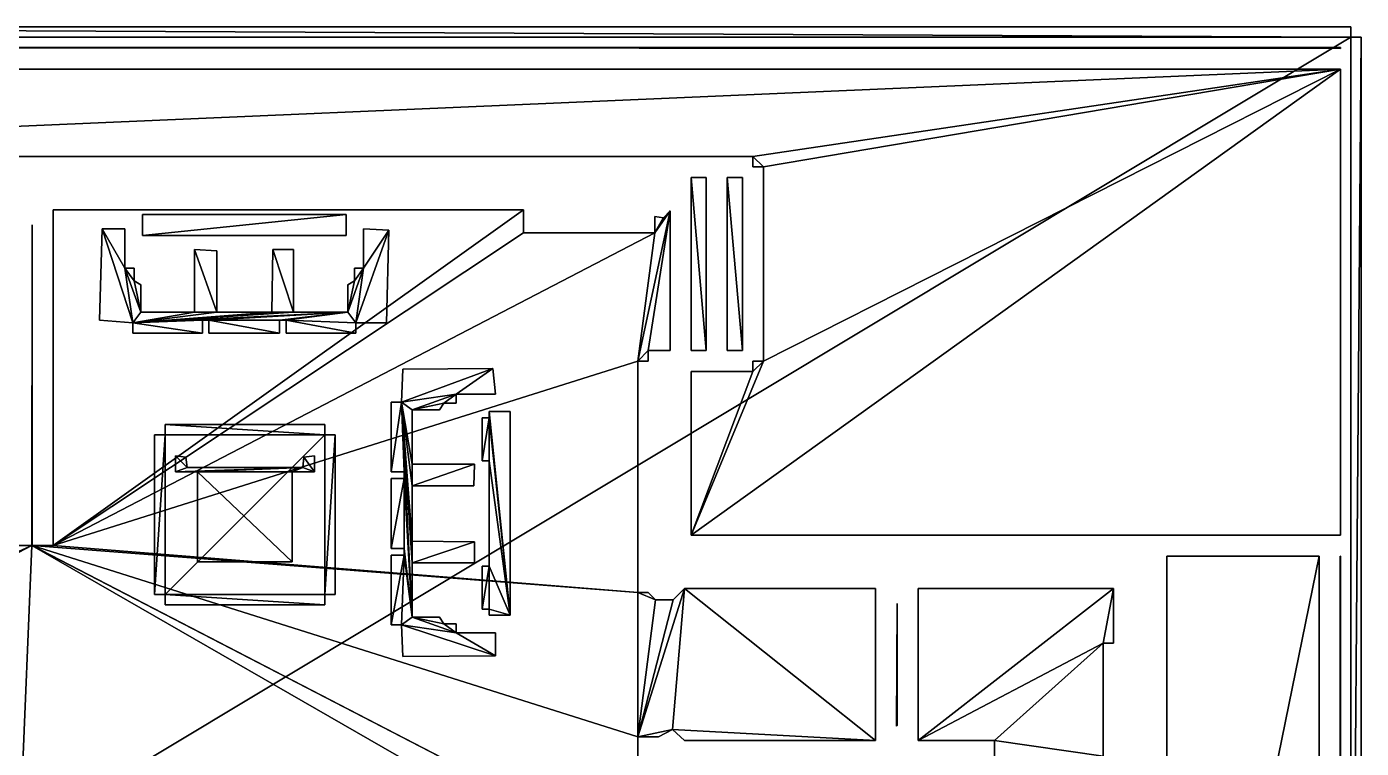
# Model space of a CAD drawing. Header units: inches. Extents: x 76 to 753, y 78 to 500.
# Drawn here: x 369.3 to 753.2, y 292.7 to 500.2 of the extents above; entities that cross this region are included whole.
import ezdxf

# ---------------------------------------------------------------- set-up
doc = ezdxf.new("R2010")
doc.units = ezdxf.units.IN

msp = doc.modelspace()

# ---------------------------------------------------------------- linework, layer by layer
for points in [[(128.44, 500.16), (750.16, 500.16), (750.16, 497.16)], [(128.44, 497.16), (128.44, 500.16), (750.16, 497.16)], [(750.16, 497.16, 120), (750.16, 500.16, 120), (128.44, 500.16, 120)], [(750.16, 497.16, 120), (128.44, 500.16, 120), (128.44, 497.16, 120)], [(128.44, 500.16, 120), (750.16, 500.16, 120), (128.44, 500.16)], [(128.44, 500.16), (750.16, 500.16, 120), (750.16, 500.16)], [(750.16, 500.16, 120), (750.16, 497.16, 120), (750.16, 500.16)], [(750.16, 500.16), (750.16, 497.16, 120), (750.16, 497.16)], [(750.16, 497.16), (750.16, 124.08), (128.44, 124.08)], [(128.44, 124.08), (128.44, 497.16), (750.16, 497.16)], [(128.44, 124.08, 120), (750.16, 124.08, 120), (750.16, 497.16, 120)], [(750.16, 497.16, 120), (128.44, 497.16, 120), (128.44, 124.08, 120)], [(753.16, 497.16), (753.16, 124.08), (750.16, 124.08)], [(750.16, 497.16), (753.16, 497.16), (750.16, 124.08)], [(750.16, 124.08, 120), (753.16, 124.08, 120), (753.16, 497.16, 120)], [(750.16, 124.08, 120), (753.16, 497.16, 120), (750.16, 497.16, 120)], [(750.16, 497.16, 120), (753.16, 497.16, 120), (750.16, 497.16)], [(750.16, 497.16), (753.16, 497.16, 120), (753.16, 497.16)], [(753.16, 497.16, 120), (753.16, 124.08, 120), (753.16, 497.16)], [(753.16, 497.16), (753.16, 124.08, 120), (753.16, 124.08)], [(747.16, 493.92), (142.05, 494.16), (747.16, 494.16)], [(747.16, 494.16, 120), (142.05, 494.16, 120), (747.16, 493.92, 120)], [(747.16, 493.92, 120), (142.05, 494.16, 120), (747.16, 493.92)], [(747.16, 493.92), (142.05, 494.16, 120), (142.05, 494.16)], [(142.05, 494.16, 120), (747.16, 494.16, 120), (142.05, 494.16)], [(142.05, 494.16), (747.16, 494.16, 120), (747.16, 494.16)], [(747.16, 494.16, 120), (747.16, 493.92, 120), (747.16, 494.16)], [(747.16, 494.16), (747.16, 493.92, 120), (747.16, 493.92)], [(137.56, 487.92), (747.16, 487.92), (165.64, 462.84)], [(165.64, 462.84, 120), (747.16, 487.92, 120), (137.56, 487.92, 120)], [(137.56, 487.92, 120), (747.16, 487.92, 120), (137.56, 487.92)], [(137.56, 487.92), (747.16, 487.92, 120), (747.16, 487.92)], [(747.16, 487.92), (578.2, 462.84), (165.64, 462.84)], [(165.64, 462.84, 120), (578.2, 462.84, 120), (747.16, 487.92, 120)], [(747.16, 487.92), (747.16, 354), (560.44, 354)], [(747.16, 487.92), (560.44, 354), (581.2, 404.04)], [(560.44, 354, 120), (747.16, 354, 120), (747.16, 487.92, 120)], [(581.2, 404.04, 120), (560.44, 354, 120), (747.16, 487.92, 120)], [(747.16, 487.92), (581.2, 459.84), (578.2, 462.84)], [(578.2, 462.84, 120), (581.2, 459.84, 120), (747.16, 487.92, 120)], [(747.16, 487.92), (581.2, 404.04), (581.2, 459.84)], [(581.2, 459.84, 120), (581.2, 404.04, 120), (747.16, 487.92, 120)], [(747.16, 487.92, 120), (747.16, 354, 120), (747.16, 487.92)], [(747.16, 487.92), (747.16, 354, 120), (747.16, 354)], [(578.2, 462.84, 120), (165.64, 462.84, 120), (578.2, 462.84)], [(578.2, 462.84), (165.64, 462.84, 120), (165.64, 462.84)], [(581.2, 459.84), (578.2, 459.84), (578.2, 462.84)], [(578.2, 462.84, 120), (578.2, 459.84, 120), (581.2, 459.84, 120)], [(578.2, 459.84, 120), (578.2, 462.84, 120), (578.2, 459.84)], [(578.2, 459.84), (578.2, 462.84, 120), (578.2, 462.84)], [(564.76, 407.04), (560.44, 407.04), (560.44, 456.84)], [(560.44, 456.84), (564.76, 456.84), (564.76, 407.04)], [(560.44, 456.84, 120), (560.44, 407.04, 120), (564.76, 407.04, 120)], [(564.76, 407.04, 120), (564.76, 456.84, 120), (560.44, 456.84, 120)], [(560.44, 407.04, 120), (560.44, 456.84, 120), (560.44, 407.04)], [(560.44, 407.04), (560.44, 456.84, 120), (560.44, 456.84)], [(560.44, 456.84, 120), (564.76, 456.84, 120), (560.44, 456.84)], [(560.44, 456.84), (564.76, 456.84, 120), (564.76, 456.84)], [(564.76, 456.84, 120), (564.76, 407.04, 120), (564.76, 456.84)], [(564.76, 456.84), (564.76, 407.04, 120), (564.76, 407.04)], [(570.76, 456.84), (575.2, 456.84), (575.2, 407.04)], [(575.2, 407.04), (570.76, 407.04), (570.76, 456.84)], [(575.2, 407.04, 120), (575.2, 456.84, 120), (570.76, 456.84, 120)], [(570.76, 456.84, 120), (570.76, 407.04, 120), (575.2, 407.04, 120)], [(570.76, 456.84, 120), (575.2, 456.84, 120), (570.76, 456.84)], [(570.76, 456.84), (575.2, 456.84, 120), (575.2, 456.84)], [(570.76, 407.04, 120), (570.76, 456.84, 120), (570.76, 407.04)], [(570.76, 407.04), (570.76, 456.84, 120), (570.76, 456.84)], [(575.2, 456.84, 120), (575.2, 407.04, 120), (575.2, 456.84)], [(575.2, 456.84), (575.2, 407.04, 120), (575.2, 407.04)], [(581.2, 459.84, 120), (578.2, 459.84, 120), (581.2, 459.84)], [(581.2, 459.84), (578.2, 459.84, 120), (578.2, 459.84)], [(581.2, 404.04, 120), (581.2, 459.84, 120), (581.2, 404.04)], [(581.2, 404.04), (581.2, 459.84, 120), (581.2, 459.84)], [(376.96, 351), (376.96, 447.48), (512.2, 447.48)], [(376.96, 351), (512.2, 447.48), (512.2, 440.88)], [(512.2, 447.48, 120), (376.96, 447.48, 120), (376.96, 351, 120)], [(512.2, 440.88, 120), (512.2, 447.48, 120), (376.96, 351, 120)], [(376.96, 351, 120), (376.96, 447.48, 120), (376.96, 351)], [(376.96, 351), (376.96, 447.48, 120), (376.96, 447.48)], [(376.96, 447.48, 120), (512.2, 447.48, 120), (376.96, 447.48)], [(376.96, 447.48), (512.2, 447.48, 120), (512.2, 447.48)], [(461.2, 446.16), (461.2, 440.16), (402.64, 440.16)], [(402.64, 440.16), (402.64, 446.16), (461.2, 446.16)], [(402.64, 440.16, 120), (461.2, 440.16, 120), (461.2, 446.16, 120)], [(461.2, 446.16, 120), (402.64, 446.16, 120), (402.64, 440.16, 120)], [(402.64, 440.16, 120), (402.64, 446.16, 120), (402.64, 440.16)], [(402.64, 440.16), (402.64, 446.16, 120), (402.64, 446.16)], [(402.64, 446.16, 120), (461.2, 446.16, 120), (402.64, 446.16)], [(402.64, 446.16), (461.2, 446.16, 120), (461.2, 446.16)], [(461.2, 446.16, 120), (461.2, 440.16, 120), (461.2, 446.16)], [(461.2, 446.16), (461.2, 440.16, 120), (461.2, 440.16)], [(512.2, 447.48, 120), (512.2, 440.88, 120), (512.2, 447.48)], [(512.2, 447.48), (512.2, 440.88, 120), (512.2, 440.88)], [(554.44, 447.2), (548.08, 407.04), (545.08, 404.04)], [(550, 440.88), (554.44, 447.2), (545.08, 404.04)], [(545.08, 404.04, 120), (548.08, 407.04, 120), (554.44, 447.2, 120)], [(545.08, 404.04, 120), (554.44, 447.2, 120), (550, 440.88, 120)], [(554.44, 447.2), (554.44, 407.04), (548.08, 407.04)], [(548.08, 407.04, 120), (554.44, 407.04, 120), (554.44, 447.2, 120)], [(550, 440.88), (552.48, 445.24), (554.44, 447.2)], [(554.44, 447.2, 120), (552.48, 445.24, 120), (550, 440.88, 120)], [(550, 440.88), (550, 445.56), (552.48, 445.24)], [(552.48, 445.24, 120), (550, 445.56, 120), (550, 440.88, 120)], [(550, 445.56, 120), (552.48, 445.24, 120), (550, 445.56)], [(550, 445.56), (552.48, 445.24, 120), (552.48, 445.24)], [(550, 440.88, 120), (550, 445.56, 120), (550, 440.88)], [(550, 440.88), (550, 445.56, 120), (550, 445.56)], [(552.48, 445.24, 120), (554.44, 447.2, 120), (552.48, 445.24)], [(552.48, 445.24), (554.44, 447.2, 120), (554.44, 447.2)], [(554.44, 447.2, 120), (554.44, 407.04, 120), (554.44, 447.2)], [(554.44, 447.2), (554.44, 407.04, 120), (554.44, 407.04)], [(370.84, 351), (370.96, 443.25), (370.96, 351)], [(370.96, 351, 120), (370.96, 443.25, 120), (370.84, 351, 120)], [(370.84, 351, 120), (370.96, 443.25, 120), (370.84, 351)], [(370.84, 351), (370.96, 443.25, 120), (370.96, 443.25)], [(370.96, 443.25, 120), (370.96, 351, 120), (370.96, 443.25)], [(370.96, 443.25), (370.96, 351, 120), (370.96, 351)], [(399.88, 415.08), (390.28, 415.8), (391, 442.08)], [(391, 442.08, 120), (390.28, 415.8, 120), (399.88, 415.08, 120)], [(390.28, 415.8, 120), (391, 442.08, 120), (390.28, 415.8)], [(390.28, 415.8), (391, 442.08, 120), (391, 442.08)], [(391, 442.08), (397.6, 442.08), (397.6, 430.8)], [(399.88, 415.08), (391, 442.08), (397.6, 430.8)], [(397.6, 430.8, 120), (397.6, 442.08, 120), (391, 442.08, 120)], [(397.6, 430.8, 120), (391, 442.08, 120), (399.88, 415.08, 120)], [(391, 442.08, 120), (397.6, 442.08, 120), (391, 442.08)], [(391, 442.08), (397.6, 442.08, 120), (397.6, 442.08)], [(397.6, 442.08, 120), (397.6, 430.8, 120), (397.6, 442.08)], [(397.6, 442.08), (397.6, 430.8, 120), (397.6, 430.8)], [(473.44, 441.72), (472.84, 415.08), (463.96, 415.08)], [(466.24, 430.8), (473.44, 441.72), (463.96, 415.08)], [(463.96, 415.08, 120), (472.84, 415.08, 120), (473.44, 441.72, 120)], [(463.96, 415.08, 120), (473.44, 441.72, 120), (466.24, 430.8, 120)], [(466.24, 430.8), (466.24, 442.08), (473.44, 441.72)], [(473.44, 441.72, 120), (466.24, 442.08, 120), (466.24, 430.8, 120)], [(466.24, 430.8, 120), (466.24, 442.08, 120), (466.24, 430.8)], [(466.24, 430.8), (466.24, 442.08, 120), (466.24, 442.08)], [(466.24, 442.08, 120), (473.44, 441.72, 120), (466.24, 442.08)], [(466.24, 442.08), (473.44, 441.72, 120), (473.44, 441.72)], [(473.44, 441.72, 120), (472.84, 415.08, 120), (473.44, 441.72)], [(473.44, 441.72), (472.84, 415.08, 120), (472.84, 415.08)], [(376.96, 351), (512.2, 440.88), (550, 440.88)], [(376.96, 351), (550, 440.88), (545.08, 404.04)], [(550, 440.88, 120), (512.2, 440.88, 120), (376.96, 351, 120)], [(545.08, 404.04, 120), (550, 440.88, 120), (376.96, 351, 120)], [(461.2, 440.16, 120), (402.64, 440.16, 120), (461.2, 440.16)], [(461.2, 440.16), (402.64, 440.16, 120), (402.64, 440.16)], [(512.2, 440.88, 120), (550, 440.88, 120), (512.2, 440.88)], [(512.2, 440.88), (550, 440.88, 120), (550, 440.88)], [(417.64, 436.08), (424, 435.72), (424, 418.08)], [(417.64, 418.08), (417.64, 436.08), (424, 418.08)], [(424, 418.08, 120), (424, 435.72, 120), (417.64, 436.08, 120)], [(424, 418.08, 120), (417.64, 436.08, 120), (417.64, 418.08, 120)], [(417.64, 418.08, 120), (417.64, 436.08, 120), (417.64, 418.08)], [(417.64, 418.08), (417.64, 436.08, 120), (417.64, 436.08)], [(417.64, 436.08, 120), (424, 435.72, 120), (417.64, 436.08)], [(417.64, 436.08), (424, 435.72, 120), (424, 435.72)], [(424, 435.72, 120), (424, 418.08, 120), (424, 435.72)], [(424, 435.72), (424, 418.08, 120), (424, 418.08)], [(439.84, 418.08), (440.08, 436.08), (446.08, 418.08)], [(446.08, 418.08, 120), (440.08, 436.08, 120), (439.84, 418.08, 120)], [(439.84, 418.08, 120), (440.08, 436.08, 120), (439.84, 418.08)], [(439.84, 418.08), (440.08, 436.08, 120), (440.08, 436.08)], [(440.08, 436.08), (446.08, 436.08), (446.08, 418.08)], [(446.08, 418.08, 120), (446.08, 436.08, 120), (440.08, 436.08, 120)], [(440.08, 436.08, 120), (446.08, 436.08, 120), (440.08, 436.08)], [(440.08, 436.08), (446.08, 436.08, 120), (446.08, 436.08)], [(446.08, 436.08, 120), (446.08, 418.08, 120), (446.08, 436.08)], [(446.08, 436.08), (446.08, 418.08, 120), (446.08, 418.08)], [(397.6, 430.8), (400.24, 430.8), (400.24, 427.08)], [(397.6, 430.8), (400.24, 427.08), (402.16, 418.08)], [(399.88, 415.08), (397.6, 430.8), (402.16, 418.08)], [(400.24, 427.08, 120), (400.24, 430.8, 120), (397.6, 430.8, 120)], [(402.16, 418.08, 120), (400.24, 427.08, 120), (397.6, 430.8, 120)], [(402.16, 418.08, 120), (397.6, 430.8, 120), (399.88, 415.08, 120)], [(397.6, 430.8, 120), (400.24, 430.8, 120), (397.6, 430.8)], [(397.6, 430.8), (400.24, 430.8, 120), (400.24, 430.8)], [(400.24, 430.8, 120), (400.24, 427.08, 120), (400.24, 430.8)], [(400.24, 430.8), (400.24, 427.08, 120), (400.24, 427.08)], [(461.68, 418.08), (463.6, 427.08), (466.24, 430.8)], [(461.68, 418.08), (466.24, 430.8), (463.96, 415.08)], [(466.24, 430.8, 120), (463.6, 427.08, 120), (461.68, 418.08, 120)], [(463.96, 415.08, 120), (466.24, 430.8, 120), (461.68, 418.08, 120)], [(463.6, 427.08), (463.6, 430.8), (466.24, 430.8)], [(466.24, 430.8, 120), (463.6, 430.8, 120), (463.6, 427.08, 120)], [(463.6, 427.08, 120), (463.6, 430.8, 120), (463.6, 427.08)], [(463.6, 427.08), (463.6, 430.8, 120), (463.6, 430.8)], [(463.6, 430.8, 120), (466.24, 430.8, 120), (463.6, 430.8)], [(463.6, 430.8), (466.24, 430.8, 120), (466.24, 430.8)], [(400.24, 427.08), (402.16, 426), (402.16, 418.08)], [(402.16, 418.08, 120), (402.16, 426, 120), (400.24, 427.08, 120)], [(400.24, 427.08, 120), (402.16, 426, 120), (400.24, 427.08)], [(400.24, 427.08), (402.16, 426, 120), (402.16, 426)], [(461.68, 418.08), (461.68, 426), (463.6, 427.08)], [(463.6, 427.08, 120), (461.68, 426, 120), (461.68, 418.08, 120)], [(461.68, 426, 120), (463.6, 427.08, 120), (461.68, 426)], [(461.68, 426), (463.6, 427.08, 120), (463.6, 427.08)], [(402.16, 426, 120), (402.16, 418.08, 120), (402.16, 426)], [(402.16, 426), (402.16, 418.08, 120), (402.16, 418.08)], [(461.68, 418.08, 120), (461.68, 426, 120), (461.68, 418.08)], [(461.68, 418.08), (461.68, 426, 120), (461.68, 426)], [(399.88, 415.08, 120), (390.28, 415.8, 120), (399.88, 415.08)], [(399.88, 415.08), (390.28, 415.8, 120), (390.28, 415.8)], [(399.88, 415.08), (402.16, 418.08), (417.64, 418.08)], [(399.88, 415.08), (417.64, 418.08), (424, 418.08)], [(399.88, 415.08), (424, 418.08), (439.84, 418.08)], [(399.88, 415.08), (439.84, 418.08), (446.08, 418.08)], [(461.68, 418.08), (419.92, 415.8), (399.88, 415.08)], [(399.88, 415.08), (446.08, 418.08), (461.68, 418.08)], [(417.64, 418.08, 120), (402.16, 418.08, 120), (399.88, 415.08, 120)], [(424, 418.08, 120), (417.64, 418.08, 120), (399.88, 415.08, 120)], [(439.84, 418.08, 120), (424, 418.08, 120), (399.88, 415.08, 120)], [(446.08, 418.08, 120), (439.84, 418.08, 120), (399.88, 415.08, 120)], [(399.88, 415.08, 120), (419.92, 415.8, 120), (461.68, 418.08, 120)], [(461.68, 418.08, 120), (446.08, 418.08, 120), (399.88, 415.08, 120)], [(419.92, 415.8), (419.92, 412.08), (399.88, 415.08)], [(399.88, 415.08, 120), (419.92, 412.08, 120), (419.92, 415.8, 120)], [(419.92, 412.08), (399.88, 412.08), (399.88, 415.08)], [(399.88, 415.08, 120), (399.88, 412.08, 120), (419.92, 412.08, 120)], [(399.88, 412.08, 120), (399.88, 415.08, 120), (399.88, 412.08)], [(399.88, 412.08), (399.88, 415.08, 120), (399.88, 415.08)], [(402.16, 418.08, 120), (417.64, 418.08, 120), (402.16, 418.08)], [(402.16, 418.08), (417.64, 418.08, 120), (417.64, 418.08)], [(461.68, 418.08), (421.72, 415.8), (419.92, 415.8)], [(419.92, 415.8, 120), (421.72, 415.8, 120), (461.68, 418.08, 120)], [(421.72, 415.8, 120), (419.92, 415.8, 120), (421.72, 415.8)], [(421.72, 415.8), (419.92, 415.8, 120), (419.92, 415.8)], [(419.92, 415.8, 120), (419.92, 412.08, 120), (419.92, 415.8)], [(419.92, 415.8), (419.92, 412.08, 120), (419.92, 412.08)], [(461.68, 418.08), (442, 415.8), (421.72, 415.8)], [(421.72, 415.8, 120), (442, 415.8, 120), (461.68, 418.08, 120)], [(442, 412.08), (421.72, 412.08), (421.72, 415.8)], [(442, 415.8), (442, 412.08), (421.72, 415.8)], [(421.72, 415.8, 120), (421.72, 412.08, 120), (442, 412.08, 120)], [(421.72, 415.8, 120), (442, 412.08, 120), (442, 415.8, 120)], [(421.72, 412.08, 120), (421.72, 415.8, 120), (421.72, 412.08)], [(421.72, 412.08), (421.72, 415.8, 120), (421.72, 415.8)], [(424, 418.08, 120), (439.84, 418.08, 120), (424, 418.08)], [(424, 418.08), (439.84, 418.08, 120), (439.84, 418.08)], [(461.68, 418.08), (443.92, 415.8), (442, 415.8)], [(442, 415.8, 120), (443.92, 415.8, 120), (461.68, 418.08, 120)], [(443.92, 415.8, 120), (442, 415.8, 120), (443.92, 415.8)], [(443.92, 415.8), (442, 415.8, 120), (442, 415.8)], [(442, 415.8, 120), (442, 412.08, 120), (442, 415.8)], [(442, 415.8), (442, 412.08, 120), (442, 412.08)], [(461.68, 418.08), (463.96, 415.08), (443.92, 415.8)], [(443.92, 415.8, 120), (463.96, 415.08, 120), (461.68, 418.08, 120)], [(463.96, 412.08), (443.92, 412.08), (443.92, 415.8)], [(463.96, 415.08), (463.96, 412.08), (443.92, 415.8)], [(443.92, 415.8, 120), (443.92, 412.08, 120), (463.96, 412.08, 120)], [(443.92, 415.8, 120), (463.96, 412.08, 120), (463.96, 415.08, 120)], [(443.92, 412.08, 120), (443.92, 415.8, 120), (443.92, 412.08)], [(443.92, 412.08), (443.92, 415.8, 120), (443.92, 415.8)], [(446.08, 418.08, 120), (461.68, 418.08, 120), (446.08, 418.08)], [(446.08, 418.08), (461.68, 418.08, 120), (461.68, 418.08)], [(472.84, 415.08, 120), (463.96, 415.08, 120), (472.84, 415.08)], [(472.84, 415.08), (463.96, 415.08, 120), (463.96, 415.08)], [(463.96, 415.08, 120), (463.96, 412.08, 120), (463.96, 415.08)], [(463.96, 415.08), (463.96, 412.08, 120), (463.96, 412.08)], [(419.92, 412.08, 120), (399.88, 412.08, 120), (419.92, 412.08)], [(419.92, 412.08), (399.88, 412.08, 120), (399.88, 412.08)], [(442, 412.08, 120), (421.72, 412.08, 120), (442, 412.08)], [(442, 412.08), (421.72, 412.08, 120), (421.72, 412.08)], [(463.96, 412.08, 120), (443.92, 412.08, 120), (463.96, 412.08)], [(463.96, 412.08), (443.92, 412.08, 120), (443.92, 412.08)], [(548.08, 407.04), (548.08, 404.04), (545.08, 404.04)], [(545.08, 404.04, 120), (548.08, 404.04, 120), (548.08, 407.04, 120)], [(548.08, 407.04, 120), (548.08, 404.04, 120), (548.08, 407.04)], [(548.08, 407.04), (548.08, 404.04, 120), (548.08, 404.04)], [(554.44, 407.04, 120), (548.08, 407.04, 120), (554.44, 407.04)], [(554.44, 407.04), (548.08, 407.04, 120), (548.08, 407.04)], [(564.76, 407.04, 120), (560.44, 407.04, 120), (564.76, 407.04)], [(564.76, 407.04), (560.44, 407.04, 120), (560.44, 407.04)], [(575.2, 407.04, 120), (570.76, 407.04, 120), (575.2, 407.04)], [(575.2, 407.04), (570.76, 407.04, 120), (570.76, 407.04)], [(376.96, 351), (545.08, 404.04), (545.08, 337.56)], [(545.08, 337.56, 120), (545.08, 404.04, 120), (376.96, 351, 120)], [(545.08, 404.04, 120), (545.08, 337.56, 120), (545.08, 404.04)], [(545.08, 404.04), (545.08, 337.56, 120), (545.08, 337.56)], [(548.08, 404.04, 120), (545.08, 404.04, 120), (548.08, 404.04)], [(548.08, 404.04), (545.08, 404.04, 120), (545.08, 404.04)], [(560.44, 354), (578.2, 401.04), (581.2, 404.04)], [(581.2, 404.04, 120), (578.2, 401.04, 120), (560.44, 354, 120)], [(578.2, 401.04), (578.2, 404.04), (581.2, 404.04)], [(581.2, 404.04, 120), (578.2, 404.04, 120), (578.2, 401.04, 120)], [(578.2, 404.04, 120), (581.2, 404.04, 120), (578.2, 404.04)], [(578.2, 404.04), (581.2, 404.04, 120), (581.2, 404.04)], [(578.2, 401.04, 120), (578.2, 404.04, 120), (578.2, 401.04)], [(578.2, 401.04), (578.2, 404.04, 120), (578.2, 404.04)], [(477.16, 392.28), (477.52, 401.76), (503.44, 401.88)], [(477.16, 392.28), (503.44, 401.88), (492.88, 394.56)], [(503.44, 401.88, 120), (477.52, 401.76, 120), (477.16, 392.28, 120)], [(492.88, 394.56, 120), (503.44, 401.88, 120), (477.16, 392.28, 120)], [(477.16, 392.28, 120), (477.52, 401.76, 120), (477.16, 392.28)], [(477.16, 392.28), (477.52, 401.76, 120), (477.52, 401.76)], [(477.52, 401.76, 120), (503.44, 401.88, 120), (477.52, 401.76)], [(477.52, 401.76), (503.44, 401.88, 120), (503.44, 401.88)], [(503.44, 401.88), (504.16, 394.56), (492.88, 394.56)], [(492.88, 394.56, 120), (504.16, 394.56, 120), (503.44, 401.88, 120)], [(503.44, 401.88, 120), (504.16, 394.56, 120), (503.44, 401.88)], [(503.44, 401.88), (504.16, 394.56, 120), (504.16, 394.56)], [(560.44, 354), (560.44, 401.04), (578.2, 401.04)], [(578.2, 401.04, 120), (560.44, 401.04, 120), (560.44, 354, 120)], [(560.44, 401.04, 120), (578.2, 401.04, 120), (560.44, 401.04)], [(560.44, 401.04), (578.2, 401.04, 120), (578.2, 401.04)], [(560.44, 354, 120), (560.44, 401.04, 120), (560.44, 354)], [(560.44, 354), (560.44, 401.04, 120), (560.44, 401.04)], [(474.16, 372.24), (474.16, 392.28), (477.16, 392.28)], [(477.88, 372.24), (474.16, 372.24), (477.16, 392.28)], [(477.16, 392.28, 120), (474.16, 392.28, 120), (474.16, 372.24, 120)], [(477.16, 392.28, 120), (474.16, 372.24, 120), (477.88, 372.24, 120)], [(474.16, 372.24, 120), (474.16, 392.28, 120), (474.16, 372.24)], [(474.16, 372.24), (474.16, 392.28, 120), (474.16, 392.28)], [(474.16, 392.28, 120), (477.16, 392.28, 120), (474.16, 392.28)], [(474.16, 392.28), (477.16, 392.28, 120), (477.16, 392.28)], [(477.16, 392.28), (492.88, 394.56), (480.16, 390)], [(480.16, 390, 120), (492.88, 394.56, 120), (477.16, 392.28, 120)], [(477.16, 392.28), (480.16, 390), (480.16, 374.4)], [(477.16, 392.28), (480.16, 374.4), (480.16, 368.16)], [(477.16, 392.28), (480.16, 368.16), (480.16, 352.32)], [(477.16, 392.28), (480.16, 352.32), (480.16, 346.08)], [(480.16, 330.48), (477.88, 372.24), (477.16, 392.28)], [(477.16, 392.28), (480.16, 346.08), (480.16, 330.48)], [(480.16, 374.4, 120), (480.16, 390, 120), (477.16, 392.28, 120)], [(480.16, 368.16, 120), (480.16, 374.4, 120), (477.16, 392.28, 120)], [(480.16, 352.32, 120), (480.16, 368.16, 120), (477.16, 392.28, 120)], [(480.16, 346.08, 120), (480.16, 352.32, 120), (477.16, 392.28, 120)], [(477.16, 392.28, 120), (477.88, 372.24, 120), (480.16, 330.48, 120)], [(480.16, 330.48, 120), (480.16, 346.08, 120), (477.16, 392.28, 120)], [(492.88, 394.56), (489.28, 391.92), (480.16, 390)], [(480.16, 390, 120), (489.28, 391.92, 120), (492.88, 394.56, 120)], [(489.28, 391.92), (488.08, 390), (480.16, 390)], [(480.16, 390, 120), (488.08, 390, 120), (489.28, 391.92, 120)], [(489.28, 391.92, 120), (488.08, 390, 120), (489.28, 391.92)], [(489.28, 391.92), (488.08, 390, 120), (488.08, 390)], [(492.88, 394.56), (492.88, 391.92), (489.28, 391.92)], [(489.28, 391.92, 120), (492.88, 391.92, 120), (492.88, 394.56, 120)], [(492.88, 391.92, 120), (489.28, 391.92, 120), (492.88, 391.92)], [(492.88, 391.92), (489.28, 391.92, 120), (489.28, 391.92)], [(504.16, 394.56, 120), (492.88, 394.56, 120), (504.16, 394.56)], [(504.16, 394.56), (492.88, 394.56, 120), (492.88, 394.56)], [(492.88, 394.56, 120), (492.88, 391.92, 120), (492.88, 394.56)], [(492.88, 394.56), (492.88, 391.92, 120), (492.88, 391.92)], [(488.08, 390, 120), (480.16, 390, 120), (488.08, 390)], [(488.08, 390), (480.16, 390, 120), (480.16, 390)], [(480.16, 390, 120), (480.16, 374.4, 120), (480.16, 390)], [(480.16, 390), (480.16, 374.4, 120), (480.16, 374.4)], [(500.32, 375.36), (500.32, 387.72), (502.36, 387.72)], [(502.36, 375.36), (500.32, 375.36), (502.36, 387.72)], [(502.36, 387.72, 120), (500.32, 387.72, 120), (500.32, 375.36, 120)], [(502.36, 387.72, 120), (500.32, 375.36, 120), (502.36, 375.36, 120)], [(500.32, 375.36, 120), (500.32, 387.72, 120), (500.32, 375.36)], [(500.32, 375.36), (500.32, 387.72, 120), (500.32, 387.72)], [(500.32, 387.72, 120), (502.36, 387.72, 120), (500.32, 387.72)], [(500.32, 387.72), (502.36, 387.72, 120), (502.36, 387.72)], [(502.36, 389.52), (508.36, 389.52), (508.36, 330.96)], [(502.36, 387.72), (502.36, 389.52), (508.36, 330.96)], [(508.36, 330.96, 120), (508.36, 389.52, 120), (502.36, 389.52, 120)], [(508.36, 330.96, 120), (502.36, 389.52, 120), (502.36, 387.72, 120)], [(502.36, 389.52, 120), (508.36, 389.52, 120), (502.36, 389.52)], [(502.36, 389.52), (508.36, 389.52, 120), (508.36, 389.52)], [(502.36, 387.72, 120), (502.36, 389.52, 120), (502.36, 387.72)], [(502.36, 387.72), (502.36, 389.52, 120), (502.36, 389.52)], [(502.36, 375.36), (502.36, 387.72), (508.36, 330.96)], [(508.36, 330.96, 120), (502.36, 387.72, 120), (502.36, 375.36, 120)], [(508.36, 389.52, 120), (508.36, 330.96, 120), (508.36, 389.52)], [(508.36, 389.52), (508.36, 330.96, 120), (508.36, 330.96)], [(409.12, 385.8), (455.08, 385.8), (455.08, 382.8)], [(409.12, 382.8), (409.12, 385.8), (455.08, 382.8)], [(455.08, 382.8, 120), (455.08, 385.8, 120), (409.12, 385.8, 120)], [(455.08, 382.8, 120), (409.12, 385.8, 120), (409.12, 382.8, 120)], [(409.12, 382.8, 120), (409.12, 385.8, 120), (409.12, 382.8)], [(409.12, 382.8), (409.12, 385.8, 120), (409.12, 385.8)], [(409.12, 385.8, 120), (455.08, 385.8, 120), (409.12, 385.8)], [(409.12, 385.8), (455.08, 385.8, 120), (455.08, 385.8)], [(455.08, 385.8, 120), (455.08, 382.8, 120), (455.08, 385.8)], [(455.08, 385.8), (455.08, 382.8, 120), (455.08, 382.8)], [(406.12, 336.96), (406.12, 382.8), (409.12, 382.8)], [(409.12, 336.96), (406.12, 336.96), (409.12, 382.8)], [(409.12, 382.8, 120), (406.12, 382.8, 120), (406.12, 336.96, 120)], [(409.12, 382.8, 120), (406.12, 336.96, 120), (409.12, 336.96, 120)], [(406.12, 336.96, 120), (406.12, 382.8, 120), (406.12, 336.96)], [(406.12, 336.96), (406.12, 382.8, 120), (406.12, 382.8)], [(406.12, 382.8, 120), (409.12, 382.8, 120), (406.12, 382.8)], [(406.12, 382.8), (409.12, 382.8, 120), (409.12, 382.8)], [(409.12, 336.96), (409.12, 382.8), (455.08, 382.8)], [(455.08, 382.8), (455.08, 336.96), (409.12, 336.96)], [(455.08, 382.8, 120), (409.12, 382.8, 120), (409.12, 336.96, 120)], [(409.12, 336.96, 120), (455.08, 336.96, 120), (455.08, 382.8, 120)], [(458.08, 382.8), (458.08, 336.96), (455.08, 336.96)], [(455.08, 382.8), (458.08, 382.8), (455.08, 336.96)], [(455.08, 336.96, 120), (458.08, 336.96, 120), (458.08, 382.8, 120)], [(455.08, 336.96, 120), (458.08, 382.8, 120), (455.08, 382.8, 120)], [(455.08, 382.8, 120), (458.08, 382.8, 120), (455.08, 382.8)], [(455.08, 382.8), (458.08, 382.8, 120), (458.08, 382.8)], [(458.08, 382.8, 120), (458.08, 336.96, 120), (458.08, 382.8)], [(458.08, 382.8), (458.08, 336.96, 120), (458.08, 336.96)], [(412.12, 376.8), (415.12, 376.44), (415.48, 373.44)], [(412.12, 372.24), (412.12, 376.8), (415.48, 373.44)], [(415.48, 373.44, 120), (415.12, 376.44, 120), (412.12, 376.8, 120)], [(415.48, 373.44, 120), (412.12, 376.8, 120), (412.12, 372.24, 120)], [(412.12, 372.24, 120), (412.12, 376.8, 120), (412.12, 372.24)], [(412.12, 372.24), (412.12, 376.8, 120), (412.12, 376.8)], [(412.12, 376.8, 120), (415.12, 376.44, 120), (412.12, 376.8)], [(412.12, 376.8), (415.12, 376.44, 120), (415.12, 376.44)], [(415.12, 376.44, 120), (415.48, 373.44, 120), (415.12, 376.44)], [(415.12, 376.44), (415.48, 373.44, 120), (415.48, 373.44)], [(448.72, 373.44), (449.08, 376.44), (452.08, 372.24)], [(452.08, 372.24, 120), (449.08, 376.44, 120), (448.72, 373.44, 120)], [(448.72, 373.44, 120), (449.08, 376.44, 120), (448.72, 373.44)], [(448.72, 373.44), (449.08, 376.44, 120), (449.08, 376.44)], [(449.08, 376.44), (452.08, 376.8), (452.08, 372.24)], [(452.08, 372.24, 120), (452.08, 376.8, 120), (449.08, 376.44, 120)], [(449.08, 376.44, 120), (452.08, 376.8, 120), (449.08, 376.44)], [(449.08, 376.44), (452.08, 376.8, 120), (452.08, 376.8)], [(452.08, 376.8, 120), (452.08, 372.24, 120), (452.08, 376.8)], [(452.08, 376.8), (452.08, 372.24, 120), (452.08, 372.24)], [(412.12, 372.24), (415.48, 373.44), (448.72, 373.44)], [(418.48, 372.24), (412.12, 372.24), (448.72, 373.44)], [(448.72, 373.44, 120), (415.48, 373.44, 120), (412.12, 372.24, 120)], [(448.72, 373.44, 120), (412.12, 372.24, 120), (418.48, 372.24, 120)], [(415.48, 373.44, 120), (448.72, 373.44, 120), (415.48, 373.44)], [(415.48, 373.44), (448.72, 373.44, 120), (448.72, 373.44)], [(448.72, 373.44), (445.72, 372.24), (418.48, 372.24)], [(418.48, 372.24, 120), (445.72, 372.24, 120), (448.72, 373.44, 120)], [(448.72, 373.44), (452.08, 372.24), (445.72, 372.24)], [(445.72, 372.24, 120), (452.08, 372.24, 120), (448.72, 373.44, 120)], [(498.16, 374.4), (497.92, 368.16), (480.16, 368.16)], [(480.16, 374.4), (498.16, 374.4), (480.16, 368.16)], [(480.16, 368.16, 120), (497.92, 368.16, 120), (498.16, 374.4, 120)], [(480.16, 368.16, 120), (498.16, 374.4, 120), (480.16, 374.4, 120)], [(480.16, 374.4, 120), (498.16, 374.4, 120), (480.16, 374.4)], [(480.16, 374.4), (498.16, 374.4, 120), (498.16, 374.4)], [(498.16, 374.4, 120), (497.92, 368.16, 120), (498.16, 374.4)], [(498.16, 374.4), (497.92, 368.16, 120), (497.92, 368.16)], [(502.36, 375.36, 120), (500.32, 375.36, 120), (502.36, 375.36)], [(502.36, 375.36), (500.32, 375.36, 120), (500.32, 375.36)], [(508.36, 330.96), (502.36, 345.12), (502.36, 375.36)], [(502.36, 375.36, 120), (502.36, 345.12, 120), (508.36, 330.96, 120)], [(502.36, 345.12, 120), (502.36, 375.36, 120), (502.36, 345.12)], [(502.36, 345.12), (502.36, 375.36, 120), (502.36, 375.36)], [(418.48, 372.24, 120), (412.12, 372.24, 120), (418.48, 372.24)], [(418.48, 372.24), (412.12, 372.24, 120), (412.12, 372.24)], [(445.72, 346.32), (418.48, 346.32), (418.48, 372.24)], [(445.72, 372.24), (445.72, 346.32), (418.48, 372.24)], [(418.48, 372.24, 120), (418.48, 346.32, 120), (445.72, 346.32, 120)], [(418.48, 372.24, 120), (445.72, 346.32, 120), (445.72, 372.24, 120)], [(418.48, 346.32, 120), (418.48, 372.24, 120), (418.48, 346.32)], [(418.48, 346.32), (418.48, 372.24, 120), (418.48, 372.24)], [(445.72, 372.24, 120), (445.72, 346.32, 120), (445.72, 372.24)], [(445.72, 372.24), (445.72, 346.32, 120), (445.72, 346.32)], [(452.08, 372.24, 120), (445.72, 372.24, 120), (452.08, 372.24)], [(452.08, 372.24), (445.72, 372.24, 120), (445.72, 372.24)], [(477.88, 372.24, 120), (474.16, 372.24, 120), (477.88, 372.24)], [(477.88, 372.24), (474.16, 372.24, 120), (474.16, 372.24)], [(474.16, 350.16), (474.16, 370.32), (477.88, 370.32)], [(477.88, 350.16), (474.16, 350.16), (477.88, 370.32)], [(477.88, 370.32, 120), (474.16, 370.32, 120), (474.16, 350.16, 120)], [(477.88, 370.32, 120), (474.16, 350.16, 120), (477.88, 350.16, 120)], [(474.16, 350.16, 120), (474.16, 370.32, 120), (474.16, 350.16)], [(474.16, 350.16), (474.16, 370.32, 120), (474.16, 370.32)], [(474.16, 370.32, 120), (477.88, 370.32, 120), (474.16, 370.32)], [(474.16, 370.32), (477.88, 370.32, 120), (477.88, 370.32)], [(480.16, 330.48), (477.88, 370.32), (477.88, 372.24)], [(477.88, 372.24, 120), (477.88, 370.32, 120), (480.16, 330.48, 120)], [(477.88, 370.32, 120), (477.88, 372.24, 120), (477.88, 370.32)], [(477.88, 370.32), (477.88, 372.24, 120), (477.88, 372.24)], [(480.16, 330.48), (477.88, 350.16), (477.88, 370.32)], [(477.88, 370.32, 120), (477.88, 350.16, 120), (480.16, 330.48, 120)], [(497.92, 368.16, 120), (480.16, 368.16, 120), (497.92, 368.16)], [(497.92, 368.16), (480.16, 368.16, 120), (480.16, 368.16)], [(480.16, 368.16, 120), (480.16, 352.32, 120), (480.16, 368.16)], [(480.16, 368.16), (480.16, 352.32, 120), (480.16, 352.32)], [(747.16, 354, 120), (560.44, 354, 120), (747.16, 354)], [(747.16, 354), (560.44, 354, 120), (560.44, 354)], [(300.76, 319.68), (364.84, 351), (370.84, 351)], [(305.56, 316.8), (300.76, 319.68), (370.84, 351)], [(370.84, 351, 120), (364.84, 351, 120), (300.76, 319.68, 120)], [(370.84, 351, 120), (300.76, 319.68, 120), (305.56, 316.8, 120)], [(367.84, 279.36), (305.56, 316.8), (370.84, 351)], [(370.84, 351, 120), (305.56, 316.8, 120), (367.84, 279.36, 120)], [(364.84, 351, 120), (370.84, 351, 120), (364.84, 351)], [(364.84, 351), (370.84, 351, 120), (370.84, 351)], [(495.52, 279.36), (367.84, 279.36), (370.84, 351)], [(370.84, 351, 120), (367.84, 279.36, 120), (495.52, 279.36, 120)], [(370.84, 351), (370.96, 351), (545.08, 260.88)], [(370.84, 351), (545.08, 260.88), (495.52, 279.36)], [(545.08, 260.88, 120), (370.96, 351, 120), (370.84, 351, 120)], [(495.52, 279.36, 120), (545.08, 260.88, 120), (370.84, 351, 120)], [(370.96, 351), (376.96, 351), (545.08, 337.56)], [(370.96, 351), (545.08, 337.56), (545.08, 296.04)], [(370.96, 351), (545.08, 296.04), (545.08, 260.88)], [(545.08, 337.56, 120), (376.96, 351, 120), (370.96, 351, 120)], [(545.08, 296.04, 120), (545.08, 337.56, 120), (370.96, 351, 120)], [(545.08, 260.88, 120), (545.08, 296.04, 120), (370.96, 351, 120)], [(370.96, 351, 120), (376.96, 351, 120), (370.96, 351)], [(370.96, 351), (376.96, 351, 120), (376.96, 351)], [(477.88, 350.16, 120), (474.16, 350.16, 120), (477.88, 350.16)], [(477.88, 350.16), (474.16, 350.16, 120), (474.16, 350.16)], [(480.16, 330.48), (477.88, 348.24), (477.88, 350.16)], [(477.88, 350.16, 120), (477.88, 348.24, 120), (480.16, 330.48, 120)], [(477.88, 348.24, 120), (477.88, 350.16, 120), (477.88, 348.24)], [(477.88, 348.24), (477.88, 350.16, 120), (477.88, 350.16)], [(480.16, 352.32), (498.16, 352.08), (480.16, 346.08)], [(480.16, 346.08, 120), (498.16, 352.08, 120), (480.16, 352.32, 120)], [(480.16, 352.32, 120), (498.16, 352.08, 120), (480.16, 352.32)], [(480.16, 352.32), (498.16, 352.08, 120), (498.16, 352.08)], [(498.16, 352.08), (498.16, 346.08), (480.16, 346.08)], [(480.16, 346.08, 120), (498.16, 346.08, 120), (498.16, 352.08, 120)], [(498.16, 352.08, 120), (498.16, 346.08, 120), (498.16, 352.08)], [(498.16, 352.08), (498.16, 346.08, 120), (498.16, 346.08)], [(445.72, 346.32, 120), (418.48, 346.32, 120), (445.72, 346.32)], [(445.72, 346.32), (418.48, 346.32, 120), (418.48, 346.32)], [(474.16, 328.2), (474.16, 348.24), (477.88, 348.24)], [(477.16, 328.2), (474.16, 328.2), (477.88, 348.24)], [(477.88, 348.24, 120), (474.16, 348.24, 120), (474.16, 328.2, 120)], [(477.88, 348.24, 120), (474.16, 328.2, 120), (477.16, 328.2, 120)], [(474.16, 328.2, 120), (474.16, 348.24, 120), (474.16, 328.2)], [(474.16, 328.2), (474.16, 348.24, 120), (474.16, 348.24)], [(474.16, 348.24, 120), (477.88, 348.24, 120), (474.16, 348.24)], [(474.16, 348.24), (477.88, 348.24, 120), (477.88, 348.24)], [(480.16, 330.48), (477.16, 328.2), (477.88, 348.24)], [(477.88, 348.24, 120), (477.16, 328.2, 120), (480.16, 330.48, 120)], [(498.16, 346.08, 120), (480.16, 346.08, 120), (498.16, 346.08)], [(498.16, 346.08), (480.16, 346.08, 120), (480.16, 346.08)], [(480.16, 346.08, 120), (480.16, 330.48, 120), (480.16, 346.08)], [(480.16, 346.08), (480.16, 330.48, 120), (480.16, 330.48)], [(741.04, 348), (741.04, 133.32), (697.24, 133.32)], [(697.24, 133.32), (697.24, 348), (741.04, 348)], [(697.24, 133.32, 120), (741.04, 133.32, 120), (741.04, 348, 120)], [(741.04, 348, 120), (697.24, 348, 120), (697.24, 133.32, 120)], [(697.24, 348, 120), (741.04, 348, 120), (697.24, 348)], [(697.24, 348), (741.04, 348, 120), (741.04, 348)], [(697.24, 133.32, 120), (697.24, 348, 120), (697.24, 133.32)], [(697.24, 133.32), (697.24, 348, 120), (697.24, 348)], [(741.04, 348, 120), (741.04, 133.32, 120), (741.04, 348)], [(741.04, 348), (741.04, 133.32, 120), (741.04, 133.32)], [(747.16, 348), (747.04, 137.56), (747.04, 348)], [(747.04, 348, 120), (747.04, 137.56, 120), (747.16, 348, 120)], [(747.16, 348, 120), (747.04, 137.56, 120), (747.16, 348)], [(747.16, 348), (747.04, 137.56, 120), (747.04, 137.56)], [(747.04, 137.56, 120), (747.04, 348, 120), (747.04, 137.56)], [(747.04, 137.56), (747.04, 348, 120), (747.04, 348)], [(747.04, 348, 120), (747.16, 348, 120), (747.04, 348)], [(747.04, 348), (747.16, 348, 120), (747.16, 348)], [(500.32, 332.76), (500.32, 345.12), (502.36, 345.12)], [(502.36, 332.76), (500.32, 332.76), (502.36, 345.12)], [(502.36, 345.12, 120), (500.32, 345.12, 120), (500.32, 332.76, 120)], [(502.36, 345.12, 120), (500.32, 332.76, 120), (502.36, 332.76, 120)], [(500.32, 332.76, 120), (500.32, 345.12, 120), (500.32, 332.76)], [(500.32, 332.76), (500.32, 345.12, 120), (500.32, 345.12)], [(500.32, 345.12, 120), (502.36, 345.12, 120), (500.32, 345.12)], [(500.32, 345.12), (502.36, 345.12, 120), (502.36, 345.12)], [(508.36, 330.96), (502.36, 332.76), (502.36, 345.12)], [(502.36, 345.12, 120), (502.36, 332.76, 120), (508.36, 330.96, 120)], [(558.47, 338.64), (555.09, 298.18), (545.08, 296.04)], [(555.23, 335.43), (558.47, 338.64), (545.08, 296.04)], [(545.08, 296.04, 120), (555.09, 298.18, 120), (558.47, 338.64, 120)], [(545.08, 296.04, 120), (558.47, 338.64, 120), (555.23, 335.43, 120)], [(558.47, 338.64), (613.48, 294.96), (555.09, 298.18)], [(555.09, 298.18, 120), (613.48, 294.96, 120), (558.47, 338.64, 120)], [(555.23, 335.43, 120), (558.47, 338.64, 120), (555.23, 335.43)], [(555.23, 335.43), (558.47, 338.64, 120), (558.47, 338.64)], [(558.47, 338.64), (613.48, 338.64), (613.48, 294.96)], [(613.48, 294.96, 120), (613.48, 338.64, 120), (558.47, 338.64, 120)], [(558.47, 338.64, 120), (613.48, 338.64, 120), (558.47, 338.64)], [(558.47, 338.64), (613.48, 338.64, 120), (613.48, 338.64)], [(613.48, 338.64, 120), (613.48, 294.96, 120), (613.48, 338.64)], [(613.48, 338.64), (613.48, 294.96, 120), (613.48, 294.96)], [(625.72, 294.96), (625.72, 338.64), (681.88, 338.64)], [(625.72, 294.96), (681.88, 338.64), (678.88, 322.92)], [(681.88, 338.64, 120), (625.72, 338.64, 120), (625.72, 294.96, 120)], [(678.88, 322.92, 120), (681.88, 338.64, 120), (625.72, 294.96, 120)], [(625.72, 338.64, 120), (681.88, 338.64, 120), (625.72, 338.64)], [(625.72, 338.64), (681.88, 338.64, 120), (681.88, 338.64)], [(625.72, 294.96, 120), (625.72, 338.64, 120), (625.72, 294.96)], [(625.72, 294.96), (625.72, 338.64, 120), (625.72, 338.64)], [(681.88, 338.64), (681.88, 322.92), (678.88, 322.92)], [(678.88, 322.92, 120), (681.88, 322.92, 120), (681.88, 338.64, 120)], [(681.88, 338.64, 120), (681.88, 322.92, 120), (681.88, 338.64)], [(681.88, 338.64), (681.88, 322.92, 120), (681.88, 322.92)], [(409.12, 336.96, 120), (406.12, 336.96, 120), (409.12, 336.96)], [(409.12, 336.96), (406.12, 336.96, 120), (406.12, 336.96)], [(455.08, 333.96), (409.12, 333.96), (409.12, 336.96)], [(455.08, 336.96), (455.08, 333.96), (409.12, 336.96)], [(409.12, 336.96, 120), (409.12, 333.96, 120), (455.08, 333.96, 120)], [(409.12, 336.96, 120), (455.08, 333.96, 120), (455.08, 336.96, 120)], [(409.12, 333.96, 120), (409.12, 336.96, 120), (409.12, 333.96)], [(409.12, 333.96), (409.12, 336.96, 120), (409.12, 336.96)], [(455.08, 333.96, 120), (409.12, 333.96, 120), (455.08, 333.96)], [(455.08, 333.96), (409.12, 333.96, 120), (409.12, 333.96)], [(458.08, 336.96, 120), (455.08, 336.96, 120), (458.08, 336.96)], [(458.08, 336.96), (455.08, 336.96, 120), (455.08, 336.96)], [(455.08, 336.96, 120), (455.08, 333.96, 120), (455.08, 336.96)], [(455.08, 336.96), (455.08, 333.96, 120), (455.08, 333.96)], [(545.08, 337.56), (548.08, 337.56), (550.2, 335.44)], [(545.08, 337.56), (550.2, 335.44), (545.08, 296.04)], [(550.2, 335.44, 120), (548.08, 337.56, 120), (545.08, 337.56, 120)], [(545.08, 296.04, 120), (550.2, 335.44, 120), (545.08, 337.56, 120)], [(545.08, 337.56, 120), (548.08, 337.56, 120), (545.08, 337.56)], [(545.08, 337.56), (548.08, 337.56, 120), (548.08, 337.56)], [(550.2, 335.44), (555.23, 335.43), (545.08, 296.04)], [(545.08, 296.04, 120), (555.23, 335.43, 120), (550.2, 335.44, 120)], [(548.08, 337.56, 120), (550.2, 335.44, 120), (548.08, 337.56)], [(548.08, 337.56), (550.2, 335.44, 120), (550.2, 335.44)], [(550.2, 335.44, 120), (555.23, 335.43, 120), (550.2, 335.44)], [(550.2, 335.44), (555.23, 335.43, 120), (555.23, 335.43)], [(619.72, 334.4), (619.72, 299.32), (619.48, 299.08)], [(619.48, 299.08, 120), (619.72, 299.32, 120), (619.72, 334.4, 120)], [(619.48, 299.08, 120), (619.72, 334.4, 120), (619.48, 299.08)], [(619.48, 299.08), (619.72, 334.4, 120), (619.72, 334.4)], [(619.72, 334.4, 120), (619.72, 299.32, 120), (619.72, 334.4)], [(619.72, 334.4), (619.72, 299.32, 120), (619.72, 299.32)], [(480.16, 330.48), (492.88, 325.92), (477.16, 328.2)], [(477.16, 328.2, 120), (492.88, 325.92, 120), (480.16, 330.48, 120)], [(480.16, 330.48), (488.08, 330.48), (489.28, 328.56)], [(480.16, 330.48), (489.28, 328.56), (492.88, 325.92)], [(489.28, 328.56, 120), (488.08, 330.48, 120), (480.16, 330.48, 120)], [(492.88, 325.92, 120), (489.28, 328.56, 120), (480.16, 330.48, 120)], [(480.16, 330.48, 120), (488.08, 330.48, 120), (480.16, 330.48)], [(480.16, 330.48), (488.08, 330.48, 120), (488.08, 330.48)], [(488.08, 330.48, 120), (489.28, 328.56, 120), (488.08, 330.48)], [(488.08, 330.48), (489.28, 328.56, 120), (489.28, 328.56)], [(502.36, 332.76, 120), (500.32, 332.76, 120), (502.36, 332.76)], [(502.36, 332.76), (500.32, 332.76, 120), (500.32, 332.76)], [(508.36, 330.96), (502.36, 330.96), (502.36, 332.76)], [(502.36, 332.76, 120), (502.36, 330.96, 120), (508.36, 330.96, 120)], [(502.36, 330.96, 120), (502.36, 332.76, 120), (502.36, 330.96)], [(502.36, 330.96), (502.36, 332.76, 120), (502.36, 332.76)], [(508.36, 330.96, 120), (502.36, 330.96, 120), (508.36, 330.96)], [(508.36, 330.96), (502.36, 330.96, 120), (502.36, 330.96)], [(477.16, 328.2, 120), (474.16, 328.2, 120), (477.16, 328.2)], [(477.16, 328.2), (474.16, 328.2, 120), (474.16, 328.2)], [(504.16, 319.32), (477.52, 319.08), (477.16, 328.2)], [(492.88, 325.92), (504.16, 319.32), (477.16, 328.2)], [(477.16, 328.2, 120), (477.52, 319.08, 120), (504.16, 319.32, 120)], [(477.16, 328.2, 120), (504.16, 319.32, 120), (492.88, 325.92, 120)], [(477.52, 319.08, 120), (477.16, 328.2, 120), (477.52, 319.08)], [(477.52, 319.08), (477.16, 328.2, 120), (477.16, 328.2)], [(489.28, 328.56), (492.88, 328.56), (492.88, 325.92)], [(492.88, 325.92, 120), (492.88, 328.56, 120), (489.28, 328.56, 120)], [(489.28, 328.56, 120), (492.88, 328.56, 120), (489.28, 328.56)], [(489.28, 328.56), (492.88, 328.56, 120), (492.88, 328.56)], [(492.88, 328.56, 120), (492.88, 325.92, 120), (492.88, 328.56)], [(492.88, 328.56), (492.88, 325.92, 120), (492.88, 325.92)], [(492.88, 325.92), (504.16, 325.92), (504.16, 319.32)], [(504.16, 319.32, 120), (504.16, 325.92, 120), (492.88, 325.92, 120)], [(492.88, 325.92, 120), (504.16, 325.92, 120), (492.88, 325.92)], [(492.88, 325.92), (504.16, 325.92, 120), (504.16, 325.92)], [(504.16, 325.92, 120), (504.16, 319.32, 120), (504.16, 325.92)], [(504.16, 325.92), (504.16, 319.32, 120), (504.16, 319.32)], [(647.68, 294.96), (625.72, 294.96), (678.88, 322.92)], [(678.88, 322.92, 120), (625.72, 294.96, 120), (647.68, 294.96, 120)], [(647.68, 294.96), (678.88, 322.92), (678.88, 290.52)], [(678.88, 290.52, 120), (678.88, 322.92, 120), (647.68, 294.96, 120)], [(678.88, 322.92, 120), (678.88, 290.52, 120), (678.88, 322.92)], [(678.88, 322.92), (678.88, 290.52, 120), (678.88, 290.52)], [(681.88, 322.92, 120), (678.88, 322.92, 120), (681.88, 322.92)], [(681.88, 322.92), (678.88, 322.92, 120), (678.88, 322.92)], [(504.16, 319.32, 120), (477.52, 319.08, 120), (504.16, 319.32)], [(504.16, 319.32), (477.52, 319.08, 120), (477.52, 319.08)], [(555.09, 298.18), (551.04, 296.04), (545.08, 296.04)], [(545.08, 296.04, 120), (551.04, 296.04, 120), (555.09, 298.18, 120)], [(545.08, 296.04, 120), (545.08, 260.88, 120), (545.08, 296.04)], [(545.08, 296.04), (545.08, 260.88, 120), (545.08, 260.88)], [(551.04, 296.04, 120), (545.08, 296.04, 120), (551.04, 296.04)], [(551.04, 296.04), (545.08, 296.04, 120), (545.08, 296.04)], [(555.09, 298.18, 120), (551.04, 296.04, 120), (555.09, 298.18)], [(555.09, 298.18), (551.04, 296.04, 120), (551.04, 296.04)], [(613.48, 294.96), (558.52, 294.96), (555.09, 298.18)], [(555.09, 298.18, 120), (558.52, 294.96, 120), (613.48, 294.96, 120)], [(558.52, 294.96, 120), (555.09, 298.18, 120), (558.52, 294.96)], [(558.52, 294.96), (555.09, 298.18, 120), (555.09, 298.18)], [(619.72, 299.32, 120), (619.48, 299.08, 120), (619.72, 299.32)], [(619.72, 299.32), (619.48, 299.08, 120), (619.48, 299.08)], [(613.48, 294.96, 120), (558.52, 294.96, 120), (613.48, 294.96)], [(613.48, 294.96), (558.52, 294.96, 120), (558.52, 294.96)], [(647.68, 294.96, 120), (625.72, 294.96, 120), (647.68, 294.96)], [(647.68, 294.96), (625.72, 294.96, 120), (625.72, 294.96)], [(647.68, 288.96), (647.68, 294.96), (678.88, 290.52)], [(678.88, 290.52, 120), (647.68, 294.96, 120), (647.68, 288.96, 120)], [(647.68, 288.96, 120), (647.68, 294.96, 120), (647.68, 288.96)], [(647.68, 288.96), (647.68, 294.96, 120), (647.68, 294.96)]]:
    msp.add_3dface(points)

doc.saveas('drawing.dxf')
